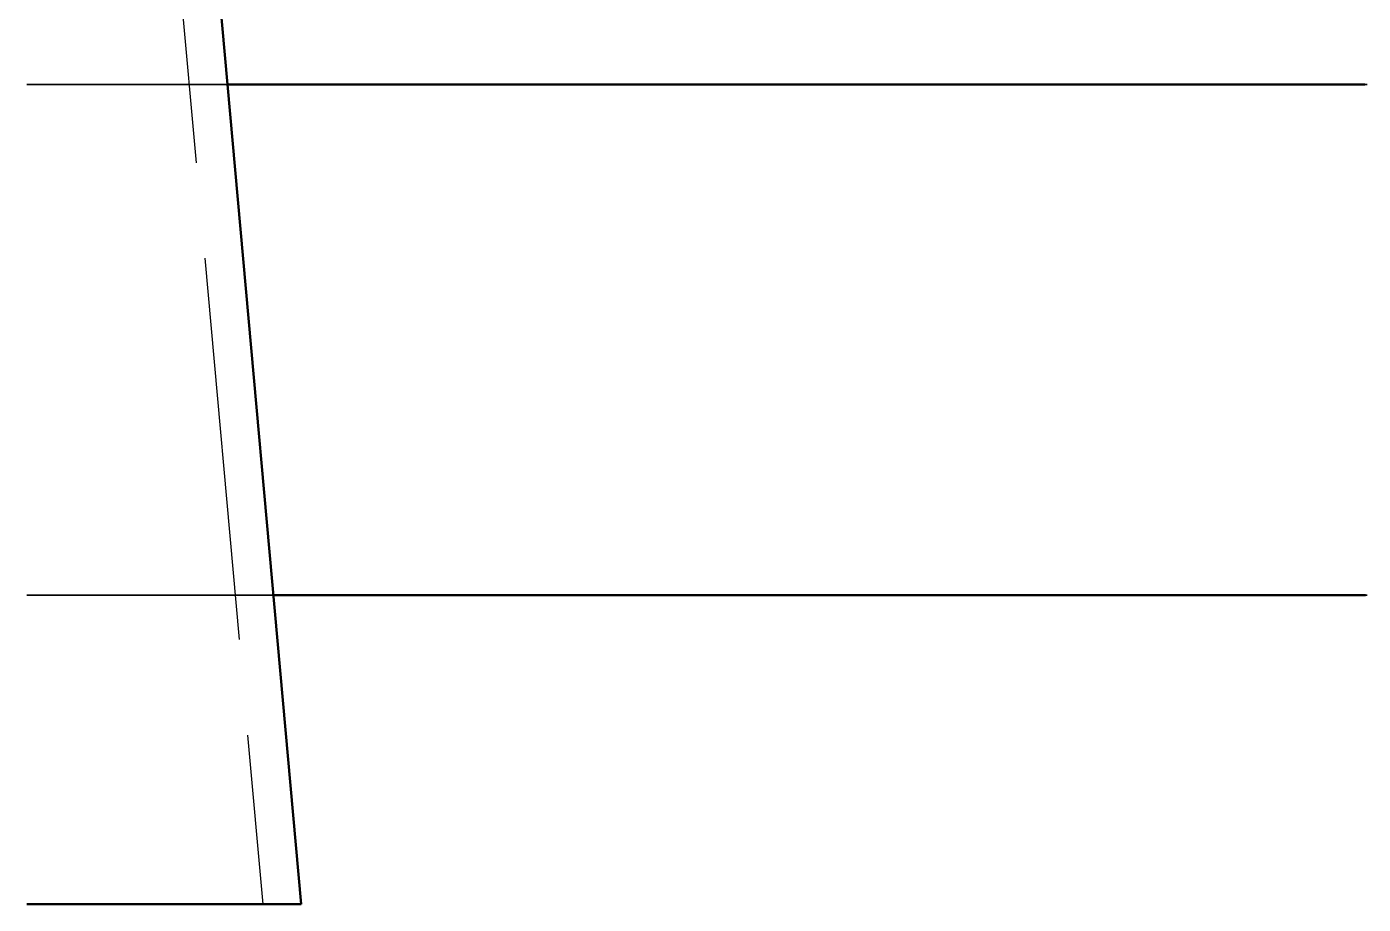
# Model space of a CAD drawing. Header units: millimetres. Extents: x 0 to 594, y 0 to 420.
# Drawn here: x 210.15 to 220.62, y 286.03 to 292.91 of the extents above; entities that cross this region are included whole.
import ezdxf

# ---------------------------------------------------------------- set-up
doc = ezdxf.new("R2010")
doc.units = ezdxf.units.MM
doc.linetypes.add('ISO02-TRAZOS', pattern=[3.75, 3, -0.75])
doc.layers.add('01-VISIBLE', color=7, linetype='CONTINUOUS', lineweight=50)
doc.layers.add('02-OCULTA', color=4, linetype='ISO02-TRAZOS', lineweight=25)

msp = doc.modelspace()

# ---------------------------------------------------------------- linework, layer by layer
at = {"layer": '01-VISIBLE'}
msp.add_line((210.5, 306.035), (212.3, 286.035), dxfattribs=at)
for points in [[(211.722, 292.455), (211.772, 292.455), (211.822, 292.455), (211.872, 292.455), (211.922, 292.455), (211.972, 292.455), (212.022, 292.455), (212.073, 292.455), (212.123, 292.455), (212.173, 292.455), (212.223, 292.455), (212.273, 292.455), (212.323, 292.455), (212.373, 292.455), (212.423, 292.455), (212.473, 292.455), (212.523, 292.455), (212.573, 292.455), (212.624, 292.455), (212.674, 292.455), (212.724, 292.455), (212.774, 292.455), (212.824, 292.455), (212.874, 292.455), (212.924, 292.455), (212.974, 292.455), (213.024, 292.455), (213.074, 292.455), (213.124, 292.455), (213.175, 292.455), (213.225, 292.455), (213.275, 292.455), (213.325, 292.455), (213.375, 292.455), (213.425, 292.455), (213.475, 292.455), (213.525, 292.455), (213.575, 292.455), (213.625, 292.455), (213.676, 292.455), (213.726, 292.455), (213.776, 292.455), (213.826, 292.455), (213.876, 292.455), (213.926, 292.455), (213.976, 292.455), (214.026, 292.455), (214.076, 292.455), (214.126, 292.455), (214.176, 292.455), (214.227, 292.455), (214.277, 292.455), (214.327, 292.455), (214.377, 292.455), (214.427, 292.455), (214.477, 292.455), (214.527, 292.455), (214.577, 292.455), (214.627, 292.455), (214.677, 292.455), (214.727, 292.455), (214.778, 292.455), (214.828, 292.455), (214.878, 292.455), (214.928, 292.455), (214.978, 292.455), (215.028, 292.455), (215.078, 292.455), (215.128, 292.455), (215.178, 292.455), (215.228, 292.455), (215.278, 292.455), (215.329, 292.455), (215.379, 292.455), (215.429, 292.455), (215.479, 292.455), (215.529, 292.455), (215.579, 292.455), (215.629, 292.455), (215.679, 292.455), (215.729, 292.455), (215.779, 292.455), (215.829, 292.455), (215.88, 292.455), (215.93, 292.455), (215.98, 292.455), (216.03, 292.455), (216.08, 292.455), (216.13, 292.455), (216.18, 292.455), (216.23, 292.455), (216.28, 292.455), (216.33, 292.455), (216.381, 292.455), (216.431, 292.455), (216.481, 292.455), (216.531, 292.455), (216.581, 292.455), (216.631, 292.455), (216.681, 292.455), (216.731, 292.455), (216.781, 292.455), (216.831, 292.455), (216.881, 292.455), (216.932, 292.455), (216.982, 292.455), (217.032, 292.455), (217.082, 292.455), (217.132, 292.455), (217.182, 292.455), (217.232, 292.455), (217.282, 292.455), (217.332, 292.455), (217.382, 292.455), (217.432, 292.455), (217.483, 292.455), (217.533, 292.455), (217.583, 292.455), (217.633, 292.455), (217.683, 292.455), (217.733, 292.455), (217.783, 292.455), (217.833, 292.455), (217.883, 292.455), (217.933, 292.455), (217.983, 292.455), (218.034, 292.455), (218.084, 292.455), (218.134, 292.455), (218.184, 292.455), (218.234, 292.455), (218.284, 292.455), (218.334, 292.455), (218.384, 292.455), (218.434, 292.455), (218.484, 292.455), (218.534, 292.455), (218.585, 292.455), (218.635, 292.455), (218.685, 292.455), (218.735, 292.455), (218.785, 292.455), (218.835, 292.455), (218.885, 292.455), (218.935, 292.455), (218.985, 292.455), (219.035, 292.455), (219.085, 292.455), (219.136, 292.455), (219.186, 292.455), (219.236, 292.455), (219.286, 292.455), (219.336, 292.455), (219.386, 292.455), (219.436, 292.455), (219.486, 292.455), (219.536, 292.455), (219.586, 292.455), (219.637, 292.455), (219.687, 292.455), (219.737, 292.455), (219.787, 292.455), (219.837, 292.455), (219.887, 292.455), (219.937, 292.455), (219.987, 292.455), (220.037, 292.455), (220.087, 292.455), (220.137, 292.455), (220.188, 292.455), (220.238, 292.455), (220.288, 292.455), (220.338, 292.455), (220.388, 292.455), (220.438, 292.455), (220.488, 292.455), (220.538, 292.455), (220.588, 292.455), (220.638, 292.455)], [(212.082, 288.455), (212.132, 288.455), (212.182, 288.455), (212.232, 288.455), (212.282, 288.455), (212.332, 288.455), (212.382, 288.455), (212.432, 288.455), (212.482, 288.455), (212.532, 288.455), (212.583, 288.455), (212.633, 288.455), (212.683, 288.455), (212.733, 288.455), (212.783, 288.455), (212.833, 288.455), (212.883, 288.455), (212.933, 288.455), (212.983, 288.455), (213.033, 288.455), (213.083, 288.455), (213.133, 288.455), (213.183, 288.455), (213.233, 288.455), (213.283, 288.455), (213.333, 288.455), (213.383, 288.455), (213.434, 288.455), (213.484, 288.455), (213.534, 288.455), (213.584, 288.455), (213.634, 288.455), (213.684, 288.455), (213.734, 288.455), (213.784, 288.455), (213.834, 288.455), (213.884, 288.455), (213.934, 288.455), (213.984, 288.455), (214.034, 288.455), (214.084, 288.455), (214.134, 288.455), (214.184, 288.455), (214.235, 288.455), (214.285, 288.455), (214.335, 288.455), (214.385, 288.455), (214.435, 288.455), (214.485, 288.455), (214.535, 288.455), (214.585, 288.455), (214.635, 288.455), (214.685, 288.455), (214.735, 288.455), (214.785, 288.455), (214.835, 288.455), (214.885, 288.455), (214.935, 288.455), (214.985, 288.455), (215.035, 288.455), (215.086, 288.455), (215.136, 288.455), (215.186, 288.455), (215.236, 288.455), (215.286, 288.455), (215.336, 288.455), (215.386, 288.455), (215.436, 288.455), (215.486, 288.455), (215.536, 288.455), (215.586, 288.455), (215.636, 288.455), (215.686, 288.455), (215.736, 288.455), (215.786, 288.455), (215.836, 288.455), (215.887, 288.455), (215.937, 288.455), (215.987, 288.455), (216.037, 288.455), (216.087, 288.455), (216.137, 288.455), (216.187, 288.455), (216.237, 288.455), (216.287, 288.455), (216.337, 288.455), (216.387, 288.455), (216.437, 288.455), (216.487, 288.455), (216.537, 288.455), (216.587, 288.455), (216.637, 288.455), (216.687, 288.455), (216.738, 288.455), (216.788, 288.455), (216.838, 288.455), (216.888, 288.455), (216.938, 288.455), (216.988, 288.455), (217.038, 288.455), (217.088, 288.455), (217.138, 288.455), (217.188, 288.455), (217.238, 288.455), (217.288, 288.455), (217.338, 288.455), (217.388, 288.455), (217.438, 288.455), (217.488, 288.455), (217.539, 288.455), (217.589, 288.455), (217.639, 288.455), (217.689, 288.455), (217.739, 288.455), (217.789, 288.455), (217.839, 288.455), (217.889, 288.455), (217.939, 288.455), (217.989, 288.455), (218.039, 288.455), (218.089, 288.455), (218.139, 288.455), (218.189, 288.455), (218.239, 288.455), (218.289, 288.455), (218.339, 288.455), (218.39, 288.455), (218.44, 288.455), (218.49, 288.455), (218.54, 288.455), (218.59, 288.455), (218.64, 288.455), (218.69, 288.455), (218.74, 288.455), (218.79, 288.455), (218.84, 288.455), (218.89, 288.455), (218.94, 288.455), (218.99, 288.455), (219.04, 288.455), (219.09, 288.455), (219.14, 288.455), (219.191, 288.455), (219.241, 288.455), (219.291, 288.455), (219.341, 288.455), (219.391, 288.455), (219.441, 288.455), (219.491, 288.455), (219.541, 288.455), (219.591, 288.455), (219.641, 288.455), (219.691, 288.455), (219.741, 288.455), (219.791, 288.455), (219.841, 288.455), (219.891, 288.455), (219.941, 288.455), (219.991, 288.455), (220.042, 288.455), (220.092, 288.455), (220.142, 288.455), (220.192, 288.455), (220.242, 288.455), (220.292, 288.455), (220.342, 288.455), (220.392, 288.455), (220.442, 288.455), (220.492, 288.455), (220.542, 288.455), (220.592, 288.455), (220.642, 288.455)], [(212.3, 286.035), (212.25, 286.035), (212.2, 286.035), (212.15, 286.035), (212.1, 286.035), (212.05, 286.035), (212, 286.035), (211.95, 286.035), (211.9, 286.035), (211.85, 286.035), (211.8, 286.035), (211.75, 286.035), (211.7, 286.035), (211.65, 286.035), (211.6, 286.035), (211.55, 286.035), (211.5, 286.035), (211.45, 286.035), (211.4, 286.035), (211.35, 286.035), (211.3, 286.035), (211.25, 286.035), (211.2, 286.035), (211.15, 286.035), (211.1, 286.035), (211.05, 286.035), (211, 286.035), (210.95, 286.035), (210.9, 286.035), (210.85, 286.035), (210.8, 286.035), (210.75, 286.035), (210.7, 286.035), (210.65, 286.035), (210.6, 286.035), (210.55, 286.035), (210.5, 286.035), (210.45, 286.035), (210.4, 286.035), (210.35, 286.035), (210.3, 286.035), (210.25, 286.035), (210.2, 286.035), (210.15, 286.035)]]:
    msp.add_lwpolyline(points, dxfattribs=at)
at = {"layer": '02-OCULTA'}
msp.add_line((210.2, 306.035), (212, 286.035), dxfattribs=at)
for points in [[(210.15, 292.455), (210.2, 292.455), (210.25, 292.455), (210.3, 292.455), (210.35, 292.455), (210.4, 292.455), (210.45, 292.455), (210.5, 292.455), (210.55, 292.455), (210.6, 292.455), (210.65, 292.455), (210.7, 292.455), (210.75, 292.455), (210.8, 292.455), (210.85, 292.455), (210.9, 292.455), (210.95, 292.455), (211, 292.455), (211.05, 292.455), (211.1, 292.455), (211.15, 292.455), (211.2, 292.455), (211.25, 292.455), (211.3, 292.455), (211.35, 292.455), (211.4, 292.455), (211.451, 292.455), (211.501, 292.455), (211.551, 292.455), (211.601, 292.455), (211.651, 292.455), (211.701, 292.455), (211.751, 292.455), (211.801, 292.455), (211.851, 292.455), (211.901, 292.455), (211.951, 292.455), (212.001, 292.455), (212.051, 292.455), (212.101, 292.455), (212.151, 292.455), (212.201, 292.455), (212.251, 292.455), (212.301, 292.455), (212.351, 292.455), (212.401, 292.455), (212.451, 292.455), (212.501, 292.455), (212.551, 292.455), (212.601, 292.455), (212.651, 292.455), (212.701, 292.455), (212.751, 292.455), (212.801, 292.455), (212.851, 292.455), (212.901, 292.455), (212.951, 292.455), (213.001, 292.455), (213.051, 292.455), (213.102, 292.455), (213.152, 292.455), (213.202, 292.455), (213.252, 292.455), (213.302, 292.455), (213.352, 292.455), (213.402, 292.455), (213.452, 292.455), (213.502, 292.455), (213.552, 292.455), (213.602, 292.455), (213.652, 292.455), (213.702, 292.455), (213.752, 292.455), (213.802, 292.455), (213.852, 292.455), (213.902, 292.455), (213.952, 292.455), (214.002, 292.455), (214.052, 292.455), (214.102, 292.455), (214.152, 292.455), (214.202, 292.455), (214.252, 292.455), (214.302, 292.455), (214.352, 292.455), (214.402, 292.455), (214.452, 292.455), (214.502, 292.455), (214.552, 292.455), (214.602, 292.455), (214.652, 292.455), (214.703, 292.455), (214.753, 292.455), (214.803, 292.455), (214.853, 292.455), (214.903, 292.455), (214.953, 292.455), (215.003, 292.455), (215.053, 292.455), (215.103, 292.455), (215.153, 292.455), (215.203, 292.455), (215.253, 292.455), (215.303, 292.455), (215.353, 292.455), (215.403, 292.455), (215.453, 292.455), (215.503, 292.455), (215.553, 292.455), (215.603, 292.455), (215.653, 292.455), (215.703, 292.455), (215.753, 292.455), (215.803, 292.455), (215.853, 292.455), (215.903, 292.455), (215.953, 292.455), (216.003, 292.455), (216.053, 292.455), (216.103, 292.455), (216.153, 292.455), (216.203, 292.455), (216.253, 292.455), (216.303, 292.455), (216.354, 292.455), (216.404, 292.455), (216.454, 292.455), (216.504, 292.455), (216.554, 292.455), (216.604, 292.455), (216.654, 292.455), (216.704, 292.455), (216.754, 292.455), (216.804, 292.455), (216.854, 292.455), (216.904, 292.455), (216.954, 292.455), (217.004, 292.455), (217.054, 292.455), (217.104, 292.455), (217.154, 292.455), (217.204, 292.455), (217.254, 292.455), (217.304, 292.455), (217.354, 292.455), (217.404, 292.455), (217.454, 292.455), (217.504, 292.455), (217.554, 292.455), (217.604, 292.455), (217.654, 292.455), (217.704, 292.455), (217.754, 292.455), (217.804, 292.455), (217.854, 292.455), (217.904, 292.455), (217.955, 292.455), (218.005, 292.455), (218.055, 292.455), (218.105, 292.455), (218.155, 292.455), (218.205, 292.455), (218.255, 292.455), (218.305, 292.455), (218.355, 292.455), (218.405, 292.455), (218.455, 292.455), (218.505, 292.455), (218.555, 292.455), (218.605, 292.455), (218.655, 292.455), (218.705, 292.455), (218.755, 292.455), (218.805, 292.455), (218.855, 292.455), (218.905, 292.455), (218.955, 292.455), (219.005, 292.455), (219.055, 292.455), (219.105, 292.455), (219.155, 292.455), (219.205, 292.455), (219.255, 292.455), (219.305, 292.455), (219.355, 292.455), (219.405, 292.455), (219.455, 292.455), (219.505, 292.455), (219.555, 292.455), (219.606, 292.455), (219.656, 292.455), (219.706, 292.455), (219.756, 292.455), (219.806, 292.455), (219.856, 292.455), (219.906, 292.455), (219.956, 292.455), (220.006, 292.455), (220.056, 292.455), (220.106, 292.455), (220.156, 292.455), (220.206, 292.455), (220.256, 292.455), (220.306, 292.455), (220.356, 292.455), (220.406, 292.455), (220.456, 292.455), (220.506, 292.455), (220.556, 292.455), (220.606, 292.455), (220.656, 292.455)], [(220.656, 292.455), (220.606, 292.455), (220.556, 292.455), (220.506, 292.455), (220.456, 292.455), (220.406, 292.455), (220.356, 292.455), (220.306, 292.455), (220.256, 292.455), (220.206, 292.455), (220.156, 292.455), (220.106, 292.455), (220.056, 292.455), (220.006, 292.455), (219.956, 292.455), (219.906, 292.455), (219.856, 292.455), (219.806, 292.455), (219.756, 292.455), (219.706, 292.455), (219.656, 292.455), (219.606, 292.455), (219.555, 292.455), (219.505, 292.455), (219.455, 292.455), (219.405, 292.455), (219.355, 292.455), (219.305, 292.455), (219.255, 292.455), (219.205, 292.455), (219.155, 292.455), (219.105, 292.455), (219.055, 292.455), (219.005, 292.455), (218.955, 292.455), (218.905, 292.455), (218.855, 292.455), (218.805, 292.455), (218.755, 292.455), (218.705, 292.455), (218.655, 292.455), (218.605, 292.455), (218.555, 292.455), (218.505, 292.455), (218.455, 292.455), (218.405, 292.455), (218.355, 292.455), (218.305, 292.455), (218.255, 292.455), (218.205, 292.455), (218.155, 292.455), (218.105, 292.455), (218.055, 292.455), (218.005, 292.455), (217.955, 292.455), (217.904, 292.455), (217.854, 292.455), (217.804, 292.455), (217.754, 292.455), (217.704, 292.455), (217.654, 292.455), (217.604, 292.455), (217.554, 292.455), (217.504, 292.455), (217.454, 292.455), (217.404, 292.455), (217.354, 292.455), (217.304, 292.455), (217.254, 292.455), (217.204, 292.455), (217.154, 292.455), (217.104, 292.455), (217.054, 292.455), (217.004, 292.455), (216.954, 292.455), (216.904, 292.455), (216.854, 292.455), (216.804, 292.455), (216.754, 292.455), (216.704, 292.455), (216.654, 292.455), (216.604, 292.455), (216.554, 292.455), (216.504, 292.455), (216.454, 292.455), (216.404, 292.455), (216.354, 292.455), (216.303, 292.455), (216.253, 292.455), (216.203, 292.455), (216.153, 292.455), (216.103, 292.455), (216.053, 292.455), (216.003, 292.455), (215.953, 292.455), (215.903, 292.455), (215.853, 292.455), (215.803, 292.455), (215.753, 292.455), (215.703, 292.455), (215.653, 292.455), (215.603, 292.455), (215.553, 292.455), (215.503, 292.455), (215.453, 292.455), (215.403, 292.455), (215.353, 292.455), (215.303, 292.455), (215.253, 292.455), (215.203, 292.455), (215.153, 292.455), (215.103, 292.455), (215.053, 292.455), (215.003, 292.455), (214.953, 292.455), (214.903, 292.455), (214.853, 292.455), (214.803, 292.455), (214.753, 292.455), (214.703, 292.455), (214.652, 292.455), (214.602, 292.455), (214.552, 292.455), (214.502, 292.455), (214.452, 292.455), (214.402, 292.455), (214.352, 292.455), (214.302, 292.455), (214.252, 292.455), (214.202, 292.455), (214.152, 292.455), (214.102, 292.455), (214.052, 292.455), (214.002, 292.455), (213.952, 292.455), (213.902, 292.455), (213.852, 292.455), (213.802, 292.455), (213.752, 292.455), (213.702, 292.455), (213.652, 292.455), (213.602, 292.455), (213.552, 292.455), (213.502, 292.455), (213.452, 292.455), (213.402, 292.455), (213.352, 292.455), (213.302, 292.455), (213.252, 292.455), (213.202, 292.455), (213.152, 292.455), (213.102, 292.455), (213.051, 292.455), (213.001, 292.455), (212.951, 292.455), (212.901, 292.455), (212.851, 292.455), (212.801, 292.455), (212.751, 292.455), (212.701, 292.455), (212.651, 292.455), (212.601, 292.455), (212.551, 292.455), (212.501, 292.455), (212.451, 292.455), (212.401, 292.455), (212.351, 292.455), (212.301, 292.455), (212.251, 292.455), (212.201, 292.455), (212.151, 292.455), (212.101, 292.455), (212.051, 292.455), (212.001, 292.455), (211.951, 292.455), (211.901, 292.455), (211.851, 292.455), (211.801, 292.455), (211.751, 292.455), (211.701, 292.455), (211.651, 292.455), (211.601, 292.455), (211.551, 292.455), (211.501, 292.455), (211.451, 292.455), (211.4, 292.455), (211.35, 292.455), (211.3, 292.455), (211.25, 292.455), (211.2, 292.455), (211.15, 292.455), (211.1, 292.455), (211.05, 292.455), (211, 292.455), (210.95, 292.455), (210.9, 292.455), (210.85, 292.455), (210.8, 292.455), (210.75, 292.455), (210.7, 292.455), (210.65, 292.455), (210.6, 292.455), (210.55, 292.455), (210.5, 292.455), (210.45, 292.455), (210.4, 292.455), (210.35, 292.455), (210.3, 292.455), (210.25, 292.455), (210.2, 292.455), (210.15, 292.455)], [(210.15, 292.455), (210.2, 292.455), (210.251, 292.455), (210.302, 292.455), (210.353, 292.455), (210.403, 292.455), (210.454, 292.455), (210.505, 292.455), (210.555, 292.455), (210.606, 292.455), (210.657, 292.455), (210.708, 292.455), (210.758, 292.455), (210.809, 292.455), (210.86, 292.455), (210.91, 292.455), (210.961, 292.455), (211.012, 292.455), (211.063, 292.455), (211.113, 292.455), (211.164, 292.455), (211.215, 292.455), (211.265, 292.455), (211.316, 292.455), (211.367, 292.455), (211.418, 292.455), (211.468, 292.455), (211.519, 292.455), (211.57, 292.455), (211.62, 292.455), (211.671, 292.455), (211.722, 292.455)], [(220.631, 292.455), (220.581, 292.455), (220.531, 292.455), (220.481, 292.455), (220.431, 292.455), (220.38, 292.455), (220.33, 292.455), (220.28, 292.455), (220.23, 292.455), (220.18, 292.455), (220.13, 292.455), (220.08, 292.455), (220.029, 292.455), (219.979, 292.455), (219.929, 292.455), (219.879, 292.455), (219.829, 292.455), (219.779, 292.455), (219.728, 292.455), (219.678, 292.455), (219.628, 292.455), (219.578, 292.455), (219.528, 292.455), (219.478, 292.455), (219.428, 292.455), (219.377, 292.455), (219.327, 292.455), (219.277, 292.455), (219.227, 292.455), (219.177, 292.455), (219.127, 292.455), (219.077, 292.455), (219.026, 292.455), (218.976, 292.455), (218.926, 292.455), (218.876, 292.455), (218.826, 292.455), (218.776, 292.455), (218.725, 292.455), (218.675, 292.455), (218.625, 292.455), (218.575, 292.455), (218.525, 292.455), (218.475, 292.455), (218.425, 292.455), (218.374, 292.455), (218.324, 292.455), (218.274, 292.455), (218.224, 292.455), (218.174, 292.455), (218.124, 292.455), (218.074, 292.455), (218.023, 292.455), (217.973, 292.455), (217.923, 292.455), (217.873, 292.455), (217.823, 292.455), (217.773, 292.455), (217.722, 292.455), (217.672, 292.455), (217.622, 292.455), (217.572, 292.455), (217.522, 292.455), (217.472, 292.455), (217.422, 292.455), (217.371, 292.455), (217.321, 292.455), (217.271, 292.455), (217.221, 292.455), (217.171, 292.455), (217.121, 292.455), (217.07, 292.455), (217.02, 292.455), (216.97, 292.455), (216.92, 292.455), (216.87, 292.455), (216.82, 292.455), (216.77, 292.455), (216.719, 292.455), (216.669, 292.455), (216.619, 292.455), (216.569, 292.455), (216.519, 292.455), (216.469, 292.455), (216.419, 292.455), (216.368, 292.455), (216.318, 292.455), (216.268, 292.455), (216.218, 292.455), (216.168, 292.455), (216.118, 292.455), (216.067, 292.455), (216.017, 292.455), (215.967, 292.455), (215.917, 292.455), (215.867, 292.455), (215.817, 292.455), (215.767, 292.455), (215.716, 292.455), (215.666, 292.455), (215.616, 292.455), (215.566, 292.455), (215.516, 292.455), (215.466, 292.455), (215.416, 292.455), (215.365, 292.455), (215.315, 292.455), (215.265, 292.455), (215.215, 292.455), (215.165, 292.455), (215.115, 292.455), (215.064, 292.455), (215.014, 292.455), (214.964, 292.455), (214.914, 292.455), (214.864, 292.455), (214.814, 292.455), (214.764, 292.455), (214.713, 292.455), (214.663, 292.455), (214.613, 292.455), (214.563, 292.455), (214.513, 292.455), (214.463, 292.455), (214.413, 292.455), (214.362, 292.455), (214.312, 292.455), (214.262, 292.455), (214.212, 292.455), (214.162, 292.455), (214.112, 292.455), (214.061, 292.455), (214.011, 292.455), (213.961, 292.455), (213.911, 292.455), (213.861, 292.455), (213.811, 292.455), (213.761, 292.455), (213.71, 292.455), (213.66, 292.455), (213.61, 292.455), (213.56, 292.455), (213.51, 292.455), (213.46, 292.455), (213.41, 292.455), (213.359, 292.455), (213.309, 292.455), (213.259, 292.455), (213.209, 292.455), (213.159, 292.455), (213.109, 292.455), (213.058, 292.455), (213.008, 292.455), (212.958, 292.455), (212.908, 292.455), (212.858, 292.455), (212.808, 292.455), (212.758, 292.455), (212.707, 292.455), (212.657, 292.455), (212.607, 292.455), (212.557, 292.455), (212.507, 292.455), (212.457, 292.455), (212.406, 292.455), (212.356, 292.455), (212.306, 292.455), (212.256, 292.455), (212.206, 292.455), (212.156, 292.455), (212.106, 292.455), (212.055, 292.455), (212.005, 292.455), (211.955, 292.455), (211.905, 292.455), (211.855, 292.455), (211.805, 292.455), (211.755, 292.455), (211.704, 292.455), (211.654, 292.455), (211.604, 292.455), (211.554, 292.455), (211.504, 292.455), (211.454, 292.455), (211.403, 292.455), (211.353, 292.455), (211.303, 292.455), (211.253, 292.455), (211.203, 292.455), (211.153, 292.455), (211.103, 292.455), (211.052, 292.455), (211.002, 292.455), (210.952, 292.455), (210.902, 292.455), (210.852, 292.455), (210.802, 292.455), (210.752, 292.455), (210.701, 292.455), (210.651, 292.455), (210.601, 292.455), (210.551, 292.455), (210.501, 292.455), (210.451, 292.455), (210.4, 292.455), (210.35, 292.455), (210.3, 292.455), (210.25, 292.455), (210.2, 292.455), (210.15, 292.455)], [(210.15, 288.455), (210.201, 288.455), (210.251, 288.455), (210.302, 288.455), (210.353, 288.455), (210.404, 288.455), (210.455, 288.455), (210.506, 288.455), (210.556, 288.455), (210.607, 288.455), (210.658, 288.455), (210.709, 288.455), (210.76, 288.455), (210.811, 288.455), (210.862, 288.455), (210.912, 288.455), (210.963, 288.455), (211.014, 288.455), (211.065, 288.455), (211.116, 288.455), (211.167, 288.455), (211.218, 288.455), (211.268, 288.455), (211.319, 288.455), (211.37, 288.455), (211.421, 288.455), (211.472, 288.455), (211.523, 288.455), (211.573, 288.455), (211.624, 288.455), (211.675, 288.455), (211.726, 288.455), (211.777, 288.455), (211.828, 288.455), (211.879, 288.455), (211.929, 288.455), (211.98, 288.455), (212.031, 288.455), (212.082, 288.455)], [(220.631, 288.455), (220.581, 288.455), (220.531, 288.455), (220.481, 288.455), (220.431, 288.455), (220.38, 288.455), (220.33, 288.455), (220.28, 288.455), (220.23, 288.455), (220.18, 288.455), (220.13, 288.455), (220.08, 288.455), (220.029, 288.455), (219.979, 288.455), (219.929, 288.455), (219.879, 288.455), (219.829, 288.455), (219.779, 288.455), (219.728, 288.455), (219.678, 288.455), (219.628, 288.455), (219.578, 288.455), (219.528, 288.455), (219.478, 288.455), (219.428, 288.455), (219.377, 288.455), (219.327, 288.455), (219.277, 288.455), (219.227, 288.455), (219.177, 288.455), (219.127, 288.455), (219.077, 288.455), (219.026, 288.455), (218.976, 288.455), (218.926, 288.455), (218.876, 288.455), (218.826, 288.455), (218.776, 288.455), (218.725, 288.455), (218.675, 288.455), (218.625, 288.455), (218.575, 288.455), (218.525, 288.455), (218.475, 288.455), (218.425, 288.455), (218.374, 288.455), (218.324, 288.455), (218.274, 288.455), (218.224, 288.455), (218.174, 288.455), (218.124, 288.455), (218.074, 288.455), (218.023, 288.455), (217.973, 288.455), (217.923, 288.455), (217.873, 288.455), (217.823, 288.455), (217.773, 288.455), (217.722, 288.455), (217.672, 288.455), (217.622, 288.455), (217.572, 288.455), (217.522, 288.455), (217.472, 288.455), (217.422, 288.455), (217.371, 288.455), (217.321, 288.455), (217.271, 288.455), (217.221, 288.455), (217.171, 288.455), (217.121, 288.455), (217.07, 288.455), (217.02, 288.455), (216.97, 288.455), (216.92, 288.455), (216.87, 288.455), (216.82, 288.455), (216.77, 288.455), (216.719, 288.455), (216.669, 288.455), (216.619, 288.455), (216.569, 288.455), (216.519, 288.455), (216.469, 288.455), (216.419, 288.455), (216.368, 288.455), (216.318, 288.455), (216.268, 288.455), (216.218, 288.455), (216.168, 288.455), (216.118, 288.455), (216.067, 288.455), (216.017, 288.455), (215.967, 288.455), (215.917, 288.455), (215.867, 288.455), (215.817, 288.455), (215.767, 288.455), (215.716, 288.455), (215.666, 288.455), (215.616, 288.455), (215.566, 288.455), (215.516, 288.455), (215.466, 288.455), (215.416, 288.455), (215.365, 288.455), (215.315, 288.455), (215.265, 288.455), (215.215, 288.455), (215.165, 288.455), (215.115, 288.455), (215.064, 288.455), (215.014, 288.455), (214.964, 288.455), (214.914, 288.455), (214.864, 288.455), (214.814, 288.455), (214.764, 288.455), (214.713, 288.455), (214.663, 288.455), (214.613, 288.455), (214.563, 288.455), (214.513, 288.455), (214.463, 288.455), (214.413, 288.455), (214.362, 288.455), (214.312, 288.455), (214.262, 288.455), (214.212, 288.455), (214.162, 288.455), (214.112, 288.455), (214.061, 288.455), (214.011, 288.455), (213.961, 288.455), (213.911, 288.455), (213.861, 288.455), (213.811, 288.455), (213.761, 288.455), (213.71, 288.455), (213.66, 288.455), (213.61, 288.455), (213.56, 288.455), (213.51, 288.455), (213.46, 288.455), (213.41, 288.455), (213.359, 288.455), (213.309, 288.455), (213.259, 288.455), (213.209, 288.455), (213.159, 288.455), (213.109, 288.455), (213.058, 288.455), (213.008, 288.455), (212.958, 288.455), (212.908, 288.455), (212.858, 288.455), (212.808, 288.455), (212.758, 288.455), (212.707, 288.455), (212.657, 288.455), (212.607, 288.455), (212.557, 288.455), (212.507, 288.455), (212.457, 288.455), (212.406, 288.455), (212.356, 288.455), (212.306, 288.455), (212.256, 288.455), (212.206, 288.455), (212.156, 288.455), (212.106, 288.455), (212.055, 288.455), (212.005, 288.455), (211.955, 288.455), (211.905, 288.455), (211.855, 288.455), (211.805, 288.455), (211.755, 288.455), (211.704, 288.455), (211.654, 288.455), (211.604, 288.455), (211.554, 288.455), (211.504, 288.455), (211.454, 288.455), (211.403, 288.455), (211.353, 288.455), (211.303, 288.455), (211.253, 288.455), (211.203, 288.455), (211.153, 288.455), (211.103, 288.455), (211.052, 288.455), (211.002, 288.455), (210.952, 288.455), (210.902, 288.455), (210.852, 288.455), (210.802, 288.455), (210.752, 288.455), (210.701, 288.455), (210.651, 288.455), (210.601, 288.455), (210.551, 288.455), (210.501, 288.455), (210.451, 288.455), (210.4, 288.455), (210.35, 288.455), (210.3, 288.455), (210.25, 288.455), (210.2, 288.455), (210.15, 288.455)], [(210.15, 288.455), (210.2, 288.455), (210.25, 288.455), (210.3, 288.455), (210.35, 288.455), (210.4, 288.455), (210.45, 288.455), (210.5, 288.455), (210.55, 288.455), (210.6, 288.455), (210.65, 288.455), (210.7, 288.455), (210.75, 288.455), (210.8, 288.455), (210.85, 288.455), (210.9, 288.455), (210.95, 288.455), (211, 288.455), (211.05, 288.455), (211.1, 288.455), (211.15, 288.455), (211.2, 288.455), (211.25, 288.455), (211.3, 288.455), (211.35, 288.455), (211.4, 288.455), (211.451, 288.455), (211.501, 288.455), (211.551, 288.455), (211.601, 288.455), (211.651, 288.455), (211.701, 288.455), (211.751, 288.455), (211.801, 288.455), (211.851, 288.455), (211.901, 288.455), (211.951, 288.455), (212.001, 288.455), (212.051, 288.455), (212.101, 288.455), (212.151, 288.455), (212.201, 288.455), (212.251, 288.455), (212.301, 288.455), (212.351, 288.455), (212.401, 288.455), (212.451, 288.455), (212.501, 288.455), (212.551, 288.455), (212.601, 288.455), (212.651, 288.455), (212.701, 288.455), (212.751, 288.455), (212.801, 288.455), (212.851, 288.455), (212.901, 288.455), (212.951, 288.455), (213.001, 288.455), (213.051, 288.455), (213.102, 288.455), (213.152, 288.455), (213.202, 288.455), (213.252, 288.455), (213.302, 288.455), (213.352, 288.455), (213.402, 288.455), (213.452, 288.455), (213.502, 288.455), (213.552, 288.455), (213.602, 288.455), (213.652, 288.455), (213.702, 288.455), (213.752, 288.455), (213.802, 288.455), (213.852, 288.455), (213.902, 288.455), (213.952, 288.455), (214.002, 288.455), (214.052, 288.455), (214.102, 288.455), (214.152, 288.455), (214.202, 288.455), (214.252, 288.455), (214.302, 288.455), (214.352, 288.455), (214.402, 288.455), (214.452, 288.455), (214.502, 288.455), (214.552, 288.455), (214.602, 288.455), (214.652, 288.455), (214.703, 288.455), (214.753, 288.455), (214.803, 288.455), (214.853, 288.455), (214.903, 288.455), (214.953, 288.455), (215.003, 288.455), (215.053, 288.455), (215.103, 288.455), (215.153, 288.455), (215.203, 288.455), (215.253, 288.455), (215.303, 288.455), (215.353, 288.455), (215.403, 288.455), (215.453, 288.455), (215.503, 288.455), (215.553, 288.455), (215.603, 288.455), (215.653, 288.455), (215.703, 288.455), (215.753, 288.455), (215.803, 288.455), (215.853, 288.455), (215.903, 288.455), (215.953, 288.455), (216.003, 288.455), (216.053, 288.455), (216.103, 288.455), (216.153, 288.455), (216.203, 288.455), (216.253, 288.455), (216.303, 288.455), (216.354, 288.455), (216.404, 288.455), (216.454, 288.455), (216.504, 288.455), (216.554, 288.455), (216.604, 288.455), (216.654, 288.455), (216.704, 288.455), (216.754, 288.455), (216.804, 288.455), (216.854, 288.455), (216.904, 288.455), (216.954, 288.455), (217.004, 288.455), (217.054, 288.455), (217.104, 288.455), (217.154, 288.455), (217.204, 288.455), (217.254, 288.455), (217.304, 288.455), (217.354, 288.455), (217.404, 288.455), (217.454, 288.455), (217.504, 288.455), (217.554, 288.455), (217.604, 288.455), (217.654, 288.455), (217.704, 288.455), (217.754, 288.455), (217.804, 288.455), (217.854, 288.455), (217.904, 288.455), (217.955, 288.455), (218.005, 288.455), (218.055, 288.455), (218.105, 288.455), (218.155, 288.455), (218.205, 288.455), (218.255, 288.455), (218.305, 288.455), (218.355, 288.455), (218.405, 288.455), (218.455, 288.455), (218.505, 288.455), (218.555, 288.455), (218.605, 288.455), (218.655, 288.455), (218.705, 288.455), (218.755, 288.455), (218.805, 288.455), (218.855, 288.455), (218.905, 288.455), (218.955, 288.455), (219.005, 288.455), (219.055, 288.455), (219.105, 288.455), (219.155, 288.455), (219.205, 288.455), (219.255, 288.455), (219.305, 288.455), (219.355, 288.455), (219.405, 288.455), (219.455, 288.455), (219.505, 288.455), (219.555, 288.455), (219.606, 288.455), (219.656, 288.455), (219.706, 288.455), (219.756, 288.455), (219.806, 288.455), (219.856, 288.455), (219.906, 288.455), (219.956, 288.455), (220.006, 288.455), (220.056, 288.455), (220.106, 288.455), (220.156, 288.455), (220.206, 288.455), (220.256, 288.455), (220.306, 288.455), (220.356, 288.455), (220.406, 288.455), (220.456, 288.455), (220.506, 288.455), (220.556, 288.455), (220.606, 288.455), (220.656, 288.455)], [(220.656, 288.455), (220.606, 288.455), (220.556, 288.455), (220.506, 288.455), (220.456, 288.455), (220.406, 288.455), (220.356, 288.455), (220.306, 288.455), (220.256, 288.455), (220.206, 288.455), (220.156, 288.455), (220.106, 288.455), (220.056, 288.455), (220.006, 288.455), (219.956, 288.455), (219.906, 288.455), (219.856, 288.455), (219.806, 288.455), (219.756, 288.455), (219.706, 288.455), (219.656, 288.455), (219.606, 288.455), (219.555, 288.455), (219.505, 288.455), (219.455, 288.455), (219.405, 288.455), (219.355, 288.455), (219.305, 288.455), (219.255, 288.455), (219.205, 288.455), (219.155, 288.455), (219.105, 288.455), (219.055, 288.455), (219.005, 288.455), (218.955, 288.455), (218.905, 288.455), (218.855, 288.455), (218.805, 288.455), (218.755, 288.455), (218.705, 288.455), (218.655, 288.455), (218.605, 288.455), (218.555, 288.455), (218.505, 288.455), (218.455, 288.455), (218.405, 288.455), (218.355, 288.455), (218.305, 288.455), (218.255, 288.455), (218.205, 288.455), (218.155, 288.455), (218.105, 288.455), (218.055, 288.455), (218.005, 288.455), (217.955, 288.455), (217.904, 288.455), (217.854, 288.455), (217.804, 288.455), (217.754, 288.455), (217.704, 288.455), (217.654, 288.455), (217.604, 288.455), (217.554, 288.455), (217.504, 288.455), (217.454, 288.455), (217.404, 288.455), (217.354, 288.455), (217.304, 288.455), (217.254, 288.455), (217.204, 288.455), (217.154, 288.455), (217.104, 288.455), (217.054, 288.455), (217.004, 288.455), (216.954, 288.455), (216.904, 288.455), (216.854, 288.455), (216.804, 288.455), (216.754, 288.455), (216.704, 288.455), (216.654, 288.455), (216.604, 288.455), (216.554, 288.455), (216.504, 288.455), (216.454, 288.455), (216.404, 288.455), (216.354, 288.455), (216.303, 288.455), (216.253, 288.455), (216.203, 288.455), (216.153, 288.455), (216.103, 288.455), (216.053, 288.455), (216.003, 288.455), (215.953, 288.455), (215.903, 288.455), (215.853, 288.455), (215.803, 288.455), (215.753, 288.455), (215.703, 288.455), (215.653, 288.455), (215.603, 288.455), (215.553, 288.455), (215.503, 288.455), (215.453, 288.455), (215.403, 288.455), (215.353, 288.455), (215.303, 288.455), (215.253, 288.455), (215.203, 288.455), (215.153, 288.455), (215.103, 288.455), (215.053, 288.455), (215.003, 288.455), (214.953, 288.455), (214.903, 288.455), (214.853, 288.455), (214.803, 288.455), (214.753, 288.455), (214.703, 288.455), (214.652, 288.455), (214.602, 288.455), (214.552, 288.455), (214.502, 288.455), (214.452, 288.455), (214.402, 288.455), (214.352, 288.455), (214.302, 288.455), (214.252, 288.455), (214.202, 288.455), (214.152, 288.455), (214.102, 288.455), (214.052, 288.455), (214.002, 288.455), (213.952, 288.455), (213.902, 288.455), (213.852, 288.455), (213.802, 288.455), (213.752, 288.455), (213.702, 288.455), (213.652, 288.455), (213.602, 288.455), (213.552, 288.455), (213.502, 288.455), (213.452, 288.455), (213.402, 288.455), (213.352, 288.455), (213.302, 288.455), (213.252, 288.455), (213.202, 288.455), (213.152, 288.455), (213.102, 288.455), (213.051, 288.455), (213.001, 288.455), (212.951, 288.455), (212.901, 288.455), (212.851, 288.455), (212.801, 288.455), (212.751, 288.455), (212.701, 288.455), (212.651, 288.455), (212.601, 288.455), (212.551, 288.455), (212.501, 288.455), (212.451, 288.455), (212.401, 288.455), (212.351, 288.455), (212.301, 288.455), (212.251, 288.455), (212.201, 288.455), (212.151, 288.455), (212.101, 288.455), (212.051, 288.455), (212.001, 288.455), (211.951, 288.455), (211.901, 288.455), (211.851, 288.455), (211.801, 288.455), (211.751, 288.455), (211.701, 288.455), (211.651, 288.455), (211.601, 288.455), (211.551, 288.455), (211.501, 288.455), (211.451, 288.455), (211.4, 288.455), (211.35, 288.455), (211.3, 288.455), (211.25, 288.455), (211.2, 288.455), (211.15, 288.455), (211.1, 288.455), (211.05, 288.455), (211, 288.455), (210.95, 288.455), (210.9, 288.455), (210.85, 288.455), (210.8, 288.455), (210.75, 288.455), (210.7, 288.455), (210.65, 288.455), (210.6, 288.455), (210.55, 288.455), (210.5, 288.455), (210.45, 288.455), (210.4, 288.455), (210.35, 288.455), (210.3, 288.455), (210.25, 288.455), (210.2, 288.455), (210.15, 288.455)], [(210.15, 286.035), (210.2, 286.035), (210.25, 286.035), (210.3, 286.035), (210.35, 286.035), (210.4, 286.035), (210.45, 286.035), (210.5, 286.035), (210.55, 286.035), (210.6, 286.035), (210.65, 286.035), (210.7, 286.035), (210.75, 286.035), (210.8, 286.035), (210.85, 286.035), (210.9, 286.035), (210.95, 286.035), (211, 286.035), (211.05, 286.035), (211.1, 286.035), (211.15, 286.035), (211.2, 286.035), (211.25, 286.035), (211.3, 286.035), (211.35, 286.035), (211.4, 286.035), (211.45, 286.035), (211.5, 286.035), (211.55, 286.035), (211.6, 286.035), (211.65, 286.035), (211.7, 286.035), (211.75, 286.035), (211.8, 286.035), (211.85, 286.035), (211.9, 286.035), (211.95, 286.035), (212, 286.035), (212.05, 286.035), (212.1, 286.035), (212.15, 286.035), (212.2, 286.035), (212.25, 286.035), (212.3, 286.035)], [(210.15, 286.035), (210.2, 286.035), (210.25, 286.035), (210.3, 286.035), (210.35, 286.035), (210.4, 286.035), (210.45, 286.035), (210.5, 286.035), (210.55, 286.035), (210.6, 286.035), (210.65, 286.035), (210.7, 286.035), (210.75, 286.035), (210.8, 286.035), (210.85, 286.035), (210.9, 286.035), (210.95, 286.035), (211, 286.035), (211.05, 286.035), (211.1, 286.035), (211.15, 286.035), (211.2, 286.035), (211.25, 286.035), (211.3, 286.035), (211.35, 286.035), (211.4, 286.035), (211.45, 286.035), (211.5, 286.035), (211.55, 286.035), (211.6, 286.035), (211.65, 286.035), (211.7, 286.035), (211.75, 286.035), (211.8, 286.035), (211.85, 286.035), (211.9, 286.035), (211.95, 286.035), (212, 286.035)], [(212, 286.035), (211.95, 286.035), (211.9, 286.035), (211.85, 286.035), (211.8, 286.035), (211.75, 286.035), (211.7, 286.035), (211.65, 286.035), (211.6, 286.035), (211.55, 286.035), (211.5, 286.035), (211.45, 286.035), (211.4, 286.035), (211.35, 286.035), (211.3, 286.035), (211.25, 286.035), (211.2, 286.035), (211.15, 286.035), (211.1, 286.035), (211.05, 286.035), (211, 286.035), (210.95, 286.035), (210.9, 286.035), (210.85, 286.035), (210.8, 286.035), (210.75, 286.035), (210.7, 286.035), (210.65, 286.035), (210.6, 286.035), (210.55, 286.035), (210.5, 286.035), (210.45, 286.035), (210.4, 286.035), (210.35, 286.035), (210.3, 286.035), (210.25, 286.035), (210.2, 286.035), (210.15, 286.035)]]:
    msp.add_lwpolyline(points, dxfattribs=at)

doc.saveas('drawing.dxf')
